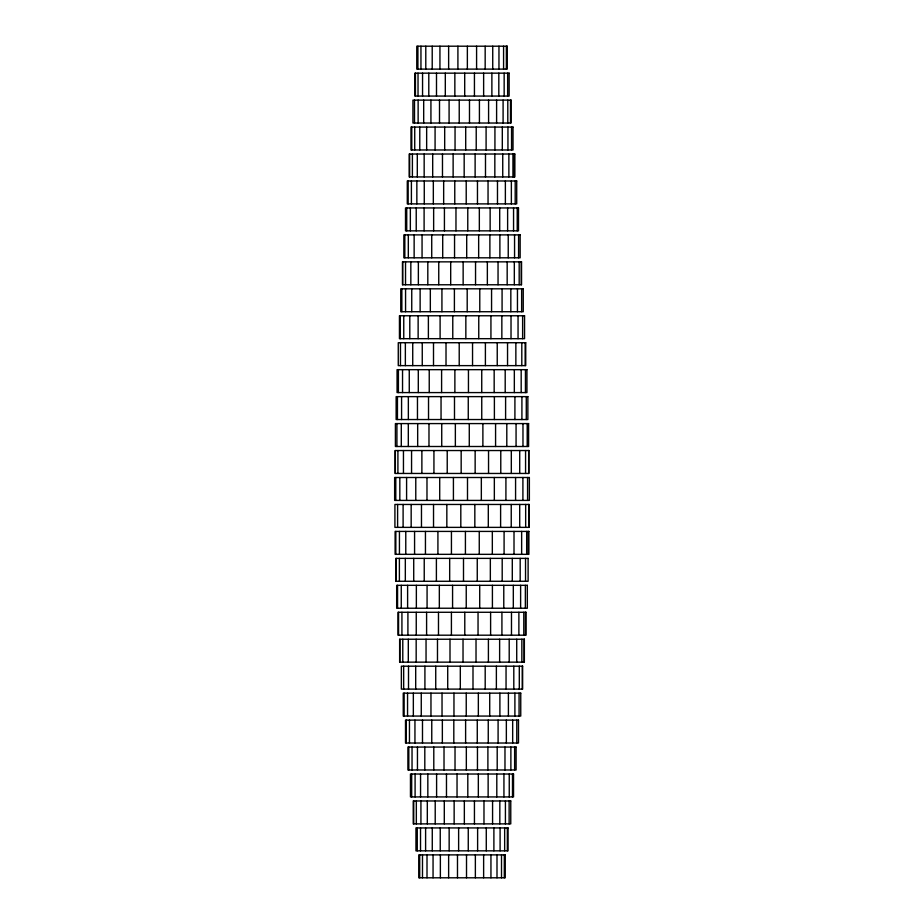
<?xml version="1.0" encoding="UTF-8"?>
<svg xmlns="http://www.w3.org/2000/svg" width="924" height="924" viewBox="0 0 924 924"><rect width="100%" height="100%" fill="white"/><g stroke="black" fill="none" stroke-linecap="round" stroke-linejoin="round"><path stroke-width="1.39" d="M528.828 504.458L528.828 527.373M528.667 450.542L528.667 473.458M528.17 531.416L528.17 554.331M527.569 477.5L527.569 500.415M527.211 423.585L527.211 446.5M526.68 531.416L526.68 554.331M526.287 396.627L526.287 419.542M525.664 504.458L525.664 527.373M525.571 450.542L525.571 473.458M525.537 558.373L525.537 581.277M525.444 369.669L525.444 392.584M525.363 585.319L525.363 608.235M525.433 612.277L525.433 635.192M525.155 342.723L525.155 365.627M524.151 639.235L524.151 662.15M523.793 612.277L523.793 635.192M522.972 423.585L522.972 446.5M522.903 477.5L522.903 500.415M522.626 315.765L522.626 338.681M522.279 666.192L522.279 689.108M521.806 342.723L521.806 365.627M521.91 396.627L521.91 419.542M521.852 639.235L521.852 662.15M521.644 288.808L521.644 311.723M521.644 531.416L521.644 554.331M521.298 261.85L521.298 284.765M521.182 369.669L521.182 392.584M520.616 585.319L520.616 608.235M520.189 558.373L520.189 581.277M519.715 450.542L519.715 473.458M519.704 504.458L519.704 527.373M519.3 666.192L519.3 689.108M519.184 261.85L519.184 284.765M519.069 693.15L519.069 716.065M518.884 612.277L518.884 635.192M518.595 234.892L518.595 257.808M518.052 315.765L518.052 338.681M517.452 288.808L517.452 311.723M517.232 207.935L517.232 230.85M516.724 639.235L516.724 662.15M516.782 720.108L516.782 743.023M516.066 423.585L516.066 446.5M515.858 342.723L515.858 365.627M515.58 477.5L515.58 500.415M515.199 180.977L515.199 203.892M514.911 396.627L514.911 419.542M514.899 693.15L514.899 716.065M514.564 234.892L514.564 257.808M514.633 747.066L514.633 769.981M514.356 154.019L514.356 176.934M514.322 261.85L514.322 284.765M514.333 369.669L514.333 392.584M514.01 531.416L514.01 554.331M513.802 666.192L513.802 689.108M513.559 207.935L513.559 230.85M513.317 585.319L513.317 608.235M512.947 154.019L512.947 176.934M512.67 720.108L512.67 743.023M512.497 774.023L512.497 796.927M512.289 558.373L512.289 581.277M511.561 127.073L511.561 149.977M511.48 612.277L511.48 635.192M511.365 180.977L511.365 203.892M511.318 450.542L511.318 473.458M511.238 504.458L511.238 527.373M511.018 315.765L511.018 338.681M510.833 288.808L510.833 311.723M510.88 747.066L510.88 769.981M510.498 100.115L510.498 123.031M509.205 639.235L509.205 662.15M509.251 774.023L509.251 796.927M509.124 800.969L509.124 823.885M508.87 154.019L508.87 176.934M508.408 693.15L508.408 716.065M508.235 234.892L508.235 257.808M507.946 127.073L507.946 149.977M507.796 100.115L507.796 123.031M507.646 73.158L507.646 96.073M507.623 207.935L507.623 230.85M507.542 342.723L507.542 365.627M507.172 261.85L507.172 284.765M507.345 827.927L507.345 850.842M506.802 423.585L506.802 446.5M506.364 46.2L506.364 69.115M506.352 720.108L506.352 743.023M506.052 666.192L506.052 689.108M505.913 477.5L505.913 500.415M505.601 396.627L505.601 419.542M505.37 180.977L505.37 203.892M505.416 800.969L505.416 823.885M505.197 369.669L505.197 392.584M504.978 747.066L504.978 769.981M504.654 827.927L504.654 850.842M504.308 854.885L504.308 877.8M504.158 73.158L504.158 96.073M504.088 531.416L504.088 554.331M503.938 774.023L503.938 796.927M503.776 585.319L503.776 608.235M503.58 46.2L503.58 69.115M503.095 100.115L503.095 123.031M502.737 154.019L502.737 176.934M502.309 127.073L502.309 149.977M502.194 558.373L502.194 581.277M502.079 288.808L502.079 311.723M501.848 315.765L501.848 338.681M501.917 612.277L501.917 635.192M501.513 854.885L501.513 877.8M500.773 450.542L500.773 473.458M500.612 504.458L500.612 527.373M500.103 827.927L500.103 850.842M499.884 234.892L499.884 257.808M499.896 693.15L499.896 716.065M499.699 207.935L499.699 230.85M499.826 800.969L499.826 823.885M499.63 639.235L499.63 662.15M498.96 46.2L498.96 69.115M498.821 73.158L498.821 96.073M498.048 261.85L498.048 284.765M498.094 720.108L498.094 743.023M497.482 180.977L497.482 203.892M497.239 342.723L497.239 365.627M497.204 747.066L497.204 769.981M496.997 854.885L496.997 877.8M496.8 774.023L496.8 796.927M496.604 100.115L496.604 123.031M496.373 666.192L496.373 689.108M495.576 423.585L495.576 446.5M494.929 127.073L494.929 149.977M494.837 154.019L494.837 176.934M494.386 396.627L494.386 419.542M494.34 477.5L494.34 500.415M494.167 369.669L494.167 392.584M493.89 827.927L493.89 850.842M492.735 46.2L492.735 69.115M492.573 800.969L492.573 823.885M492.411 585.319L492.411 608.235M492.33 531.416L492.33 554.331M491.88 73.158L491.88 96.073M491.568 288.808L491.568 311.723M490.933 315.765L490.933 338.681M490.944 854.885L490.944 877.8M490.609 612.277L490.609 635.192M490.344 558.373L490.344 581.277M490.136 207.935L490.136 230.85M489.882 234.892L489.882 257.808M489.72 693.15L489.72 716.065M488.588 100.115L488.588 123.031M488.542 450.542L488.542 473.458M488.403 639.235L488.403 662.15M488.299 504.458L488.299 527.373M488.253 720.108L488.253 743.023M488.138 774.023L488.138 796.927M488.045 180.977L488.045 203.892M487.895 747.066L487.895 769.981M487.352 261.85L487.352 284.765M486.278 827.927L486.278 850.842M486.093 127.073L486.093 149.977M485.493 154.019L485.493 176.934M485.4 342.723L485.4 365.627M485.169 46.2L485.169 69.115M485.192 666.192L485.192 689.108M483.98 800.969L483.98 823.885M483.633 73.158L483.633 96.073M483.633 854.885L483.633 877.8M482.882 423.585L482.882 446.5M481.739 369.669L481.739 392.584M481.751 396.627L481.751 419.542M481.335 477.5L481.335 500.415M479.775 288.808L479.775 311.723M479.706 585.319L479.706 608.235M479.417 100.115L479.417 123.031M479.337 207.935L479.337 230.85M479.256 531.416L479.256 554.331M478.759 315.765L478.759 338.681M478.655 234.892L478.655 257.808M478.343 693.15L478.343 716.065M478.332 774.023L478.332 796.927M478.043 612.277L478.043 635.192M477.616 827.927L477.616 850.842M477.465 180.977L477.465 203.892M477.454 747.066L477.454 769.981M477.258 558.373L477.258 581.277M477.269 720.108L477.269 743.023M476.588 46.2L476.588 69.115M476.218 127.073L476.218 149.977M476.022 639.235L476.022 662.15M475.548 261.85L475.548 284.765M475.363 854.885L475.363 877.8M475.121 154.019L475.121 176.934M475.144 450.542L475.144 473.458M474.832 504.458L474.832 527.373M474.439 73.158L474.439 96.073M474.439 800.969L474.439 823.885M472.996 666.192L472.996 689.108M472.545 342.723L472.545 365.627M469.484 100.115L469.484 123.031M469.276 423.585L469.276 446.5M468.445 369.669L468.445 392.584M468.26 396.627L468.26 419.542M468.26 827.927L468.26 850.842M467.775 207.935L467.775 230.85M467.81 774.023L467.81 796.927M467.359 46.2L467.359 69.115M467.498 477.5L467.498 500.415M467.197 288.808L467.197 311.723M466.701 234.892L466.701 257.808M466.516 854.885L466.516 877.8M466.216 180.977L466.216 203.892M466.239 585.319L466.239 608.235M466.239 693.15L466.239 716.065M466.331 747.066L466.331 769.981M465.846 315.765L465.846 338.681M465.708 127.073L465.708 149.977M465.615 720.108L465.615 743.023M465.419 531.416L465.419 554.331M464.703 73.158L464.703 96.073M464.784 612.277L464.784 635.192M464.345 800.969L464.345 823.885M464.171 154.019L464.171 176.934M463.502 558.373L463.502 581.277M463.143 261.85L463.143 284.765M463.028 639.235L463.028 662.15M461.168 450.542L461.168 473.458M460.81 504.458L460.81 527.373M460.314 666.192L460.314 689.108M459.228 100.115L459.228 123.031M459.216 342.723L459.216 365.627M458.627 827.927L458.627 850.842M457.911 46.2L457.911 69.115M457.484 854.885L457.484 877.8M457.034 774.023L457.034 796.927M455.971 207.935L455.971 230.85M455.359 423.585L455.359 446.5M455.047 127.073L455.047 149.977M455.024 747.066L455.024 769.981M454.851 73.158L454.851 96.073M454.874 369.669L454.874 392.584M454.77 180.977L454.77 203.892M454.55 234.892L454.55 257.808M454.493 396.627L454.493 419.542M454.4 288.808L454.4 311.723M454.146 800.969L454.146 823.885M453.961 693.15L453.961 716.065M453.811 720.108L453.811 743.023M453.418 477.5L453.418 500.415M453.13 154.019L453.13 176.934M452.772 315.765L452.772 338.681M452.575 585.319L452.575 608.235M451.432 531.416L451.432 554.331M451.409 612.277L451.409 635.192M450.693 261.85L450.693 284.765M450 639.235L450 662.15M449.676 558.373L449.676 581.277M449.087 100.115L449.087 123.031M449.156 827.927L449.156 850.842M448.637 46.2L448.637 69.115M448.637 854.885L448.637 877.8M447.713 666.192L447.713 689.108M447.228 450.542L447.228 473.458M446.835 504.458L446.835 527.373M446.477 774.023L446.477 796.927M446.015 342.723L446.015 365.627M445.31 73.158L445.31 96.073M444.687 127.073L444.687 149.977M444.421 207.935L444.421 230.85M444.294 800.969L444.294 823.885M444.017 747.066L444.017 769.981M443.659 180.977L443.659 203.892M442.712 234.892L442.712 257.808M442.481 154.019L442.481 176.934M442.353 720.108L442.353 743.023M441.926 288.808L441.926 311.723M442.03 693.15L442.03 716.065M441.73 423.585L441.73 446.5M441.603 369.669L441.603 392.584M441.048 396.627L441.048 419.542M440.367 854.885L440.367 877.8M440.24 827.927L440.24 850.842M440.101 315.765L440.101 338.681M439.94 46.2L439.94 69.115M439.709 477.5L439.709 500.415M439.512 100.115L439.512 123.031M439.327 585.319L439.327 608.235M438.75 261.85L438.75 284.765M438.484 612.277L438.484 635.192M437.918 531.416L437.918 554.331M437.479 639.235L437.479 662.15M436.602 774.023L436.602 796.927M436.498 73.158L436.498 96.073M436.394 558.373L436.394 581.277M435.735 666.192L435.735 689.108M435.216 800.969L435.216 823.885M435.077 127.073L435.077 149.977M433.933 450.542L433.933 473.458M433.645 207.935L433.645 230.85M433.795 747.066L433.795 769.981M433.506 342.723L433.506 365.627M433.529 504.458L433.529 527.373M433.333 180.977L433.333 203.892M433.056 854.885L433.056 877.8M432.686 154.019L432.686 176.934M432.213 46.2L432.213 69.115M432.27 827.927L432.27 850.842M431.727 234.892L431.727 257.808M431.762 720.108L431.762 743.023M430.965 693.15L430.965 716.065M430.931 100.115L430.931 123.031M430.33 288.808L430.33 311.723M429.233 369.669L429.233 392.584M428.979 423.585L428.979 446.5M428.794 73.158L428.794 96.073M428.528 396.627L428.528 419.542M428.378 315.765L428.378 338.681M427.812 261.85L427.812 284.765M427.835 774.023L427.835 796.927M427.315 800.969L427.315 823.885M426.98 477.5L426.98 500.415M427.073 585.319L427.073 608.235M427.003 854.885L427.003 877.8M426.657 127.073L426.657 149.977M426.599 612.277L426.599 635.192M426.045 639.235L426.045 662.15M425.791 46.2L425.791 69.115M425.606 827.927L425.606 850.842M425.444 531.416L425.444 554.331M424.913 666.192L424.913 689.108M424.809 747.066L424.809 769.981M424.266 180.977L424.266 203.892M424.232 558.373L424.232 581.277M424.162 154.019L424.162 176.934M424.104 207.935L424.104 230.85M423.689 100.115L423.689 123.031M422.557 73.158L422.557 96.073M422.487 720.108L422.487 743.023M422.487 854.885L422.487 877.8M422.256 342.723L422.256 365.627M422.06 234.892L422.06 257.808M421.875 450.542L421.875 473.458M421.471 504.458L421.471 527.373M421.263 693.15L421.263 716.065M420.951 46.2L420.951 69.115M420.928 800.969L420.928 823.885M420.559 774.023L420.559 796.927M420.524 827.927L420.524 850.842M420.131 288.808L420.131 311.723M419.773 127.073L419.773 149.977M419.692 854.885L419.692 877.8M418.364 261.85L418.364 284.765M418.295 369.669L418.295 392.584M418.133 100.115L418.133 123.031M418.133 315.765L418.133 338.681M417.902 46.2L417.902 69.115M418.029 73.158L418.029 96.073M417.671 423.585L417.671 446.5M417.463 396.627L417.463 419.542M417.302 154.019L417.302 176.934M417.452 747.066L417.452 769.981M417.267 827.927L417.267 850.842M416.851 180.977L416.851 203.892M416.354 585.319L416.354 608.235M416.331 800.969L416.331 823.885M416.227 207.935L416.227 230.85M416.25 612.277L416.25 635.192M416.17 639.235L416.17 662.15M415.777 477.5L415.777 500.415M415.696 666.192L415.696 689.108M415.43 73.158L415.43 96.073M415.095 774.023L415.095 796.927M414.945 720.108L414.945 743.023M414.726 127.073L414.726 149.977M414.495 100.115L414.495 123.031M414.576 531.416L414.576 554.331M414.137 234.892L414.137 257.808M413.721 558.373L413.721 581.277M413.733 800.969L413.733 823.885M413.34 693.15L413.34 716.065M412.728 342.723L412.728 365.627M412.393 154.019L412.393 176.934M412.035 747.066L412.035 769.981M411.757 127.073L411.757 149.977M411.746 288.808L411.746 311.723M411.561 450.542L411.561 473.458M411.677 774.023L411.677 796.927M411.399 180.977L411.399 203.892M411.168 504.458L411.168 527.373M410.834 261.85L410.834 284.765M410.348 207.935L410.348 230.85M409.794 315.765L409.794 338.681M409.644 154.019L409.644 176.934M409.459 720.108L409.459 743.023M409.263 369.669L409.263 392.584M408.812 747.066L408.812 769.981M408.512 666.192L408.512 689.108M408.316 234.892L408.316 257.808M408.35 396.627L408.35 419.542M408.316 423.585L408.316 446.5M408.304 639.235L408.304 662.15M408.165 180.977L408.165 203.892M407.911 612.277L407.911 635.192M407.611 585.319L407.611 608.235M407.553 693.15L407.553 716.065M406.722 207.935L406.722 230.85M406.595 477.5L406.595 500.415M406.26 720.108L406.26 743.023M405.775 531.416L405.775 554.331M405.532 261.85L405.532 284.765M405.567 288.808L405.567 311.723M405.359 342.723L405.359 365.627M405.324 558.373L405.324 581.277M404.827 234.892L404.827 257.808M404.135 693.15L404.135 716.065M403.753 315.765L403.753 338.681M403.661 666.192L403.661 689.108M403.453 450.542L403.453 473.458M403.107 504.458L403.107 527.373M402.702 261.85L402.702 284.765M402.783 639.235L402.783 662.15M402.541 369.669L402.541 392.584M401.928 612.277L401.928 635.192M401.848 288.808L401.848 311.723M401.582 396.627L401.582 419.542M401.293 423.585L401.293 446.5M401.259 585.319L401.259 608.235M400.473 342.723L400.473 365.627M400.242 315.765L400.242 338.681M399.826 477.5L399.826 500.415M399.849 639.235L399.849 662.15M399.434 531.416L399.434 554.331M399.387 558.373L399.387 581.277M398.406 369.669L398.406 392.584M398.567 612.277L398.567 635.192M397.909 450.542L397.909 473.458M397.447 396.627L397.447 419.542M397.609 504.458L397.609 527.373M397.563 585.319L397.563 608.235M396.927 423.585L396.927 446.5M396.2 558.373L396.2 581.277M395.784 477.5L395.784 500.415M395.83 531.416L395.83 554.331M395.333 450.542L395.333 473.458M507.23 46.2L416.77 46.2L416.77 69.115L507.23 69.115L507.23 46.2M509.136 73.158L414.864 73.158L414.864 96.073L509.136 96.073L509.136 73.158M511.076 100.115L412.924 100.115L412.924 123.031L511.076 123.031L511.076 100.115M513.016 127.073L410.984 127.073L410.984 149.977L513.016 149.977L513.016 127.073M514.807 154.019L409.193 154.019L409.193 176.934L514.807 176.934L514.807 154.019M516.712 180.977L407.288 180.977L407.288 203.892L516.712 203.892L516.712 180.977M518.491 207.935L405.509 207.935L405.509 230.85L518.491 230.85L518.491 207.935M520.154 234.892L403.846 234.892L403.846 257.808L520.154 257.808L520.154 234.892M521.54 261.85L402.46 261.85L402.46 284.765L521.54 284.765L521.54 261.85M523.238 288.808L400.762 288.808L400.762 311.723L523.238 311.723L523.238 288.808M524.555 315.765L399.445 315.765L399.445 338.681L524.555 338.681L524.555 315.765M525.733 342.723L398.267 342.723L398.267 365.627L525.733 365.627L525.733 342.723M526.934 369.669L397.066 369.669L397.066 392.584L526.934 392.584L526.934 369.669M527.858 396.627L396.142 396.627L396.142 419.542L527.858 419.542L527.858 396.627M528.597 423.585L395.403 423.585L395.403 446.5L528.597 446.5L528.597 423.585M528.84 450.542L395.16 450.542L395.16 473.458L528.84 473.458L528.84 450.542M529.36 477.5L394.64 477.5L394.64 500.415L529.36 500.415L529.36 477.5M529.082 504.458L394.918 504.458L394.918 527.373L529.082 527.373L529.082 504.458M528.886 531.416L395.114 531.416L395.114 554.331L528.886 554.331L528.886 531.416M528.112 558.373L395.888 558.373L395.888 581.277L528.112 581.277L528.112 558.373M527.327 585.319L396.673 585.319L396.673 608.235L527.327 608.235L527.327 585.319M526.01 612.277L397.99 612.277L397.99 635.192L526.01 635.192L526.01 612.277M524.358 639.235L399.642 639.235L399.642 662.15L524.358 662.15L524.358 639.235M522.638 666.192L401.363 666.192L401.363 689.108L522.638 689.108L522.638 666.192M520.755 693.15L403.245 693.15L403.245 716.065L520.755 716.065L520.755 693.15M518.491 720.108L405.509 720.108L405.509 743.023L518.491 743.023L518.491 720.108M516.1 747.066L407.9 747.066L407.9 769.981L516.1 769.981L516.1 747.066M513.536 774.023L410.464 774.023L410.464 796.927L513.536 796.927L513.536 774.023M510.764 800.969L413.236 800.969L413.236 823.885L510.764 823.885L510.764 800.969M508.05 827.927L415.95 827.927L415.95 850.842L508.05 850.842L508.05 827.927M505.255 854.885L418.745 854.885L418.745 877.8L505.255 877.8L505.255 854.885"/></g></svg>
